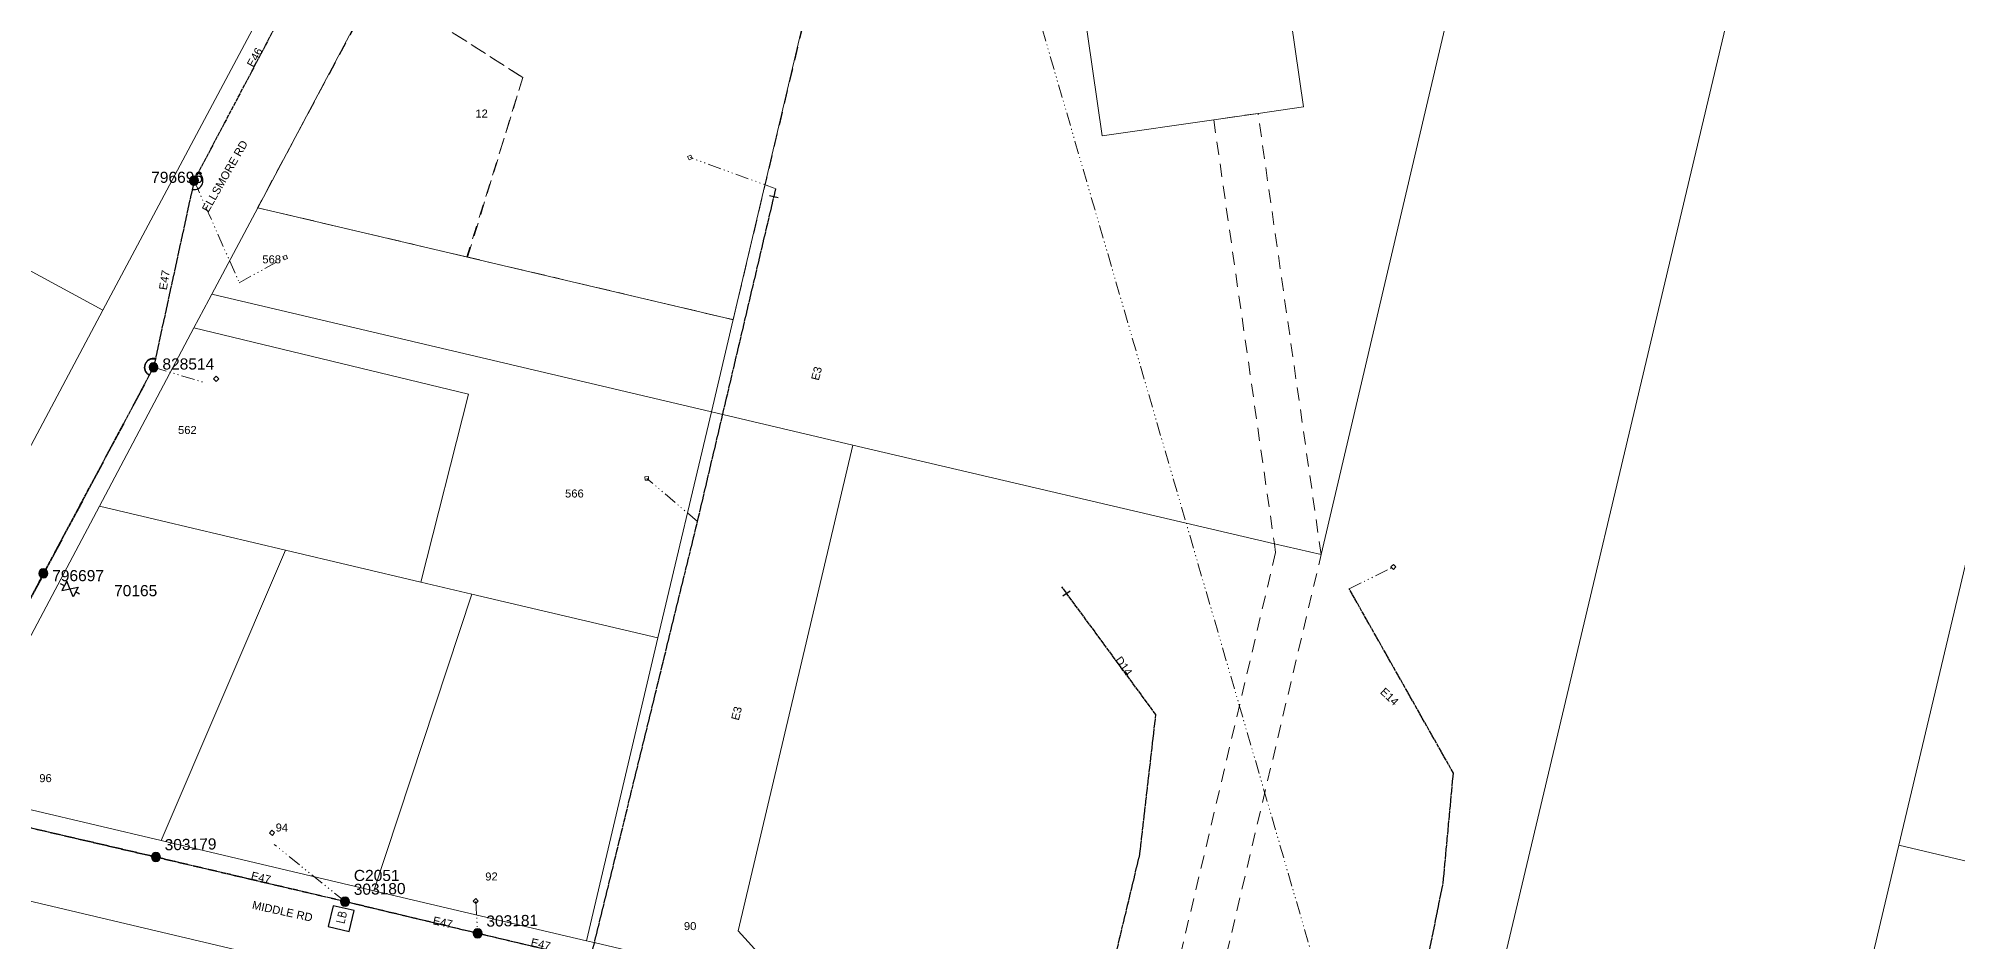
# Model space of a CAD drawing. Header units: metres. Extents: x 250871 to 255994, y 6164531 to 6169422.
# Drawn here: x 253008.3 to 253440, y 6166796.3 to 6166999.6 of the extents above; entities that cross this region are included whole.
import ezdxf
from ezdxf.enums import TextEntityAlignment as Align

# ---------------------------------------------------------------- set-up
doc = ezdxf.new("R2010")
doc.units = ezdxf.units.M
for name, pattern in [('Cable Exist OH', [1, 1, 0]), ('Dash', [5, 3, -2]), ('DASHED', [19.05, 12.7, -6.35]), ('PHANTOMX2', [6.6, 3, -0.75, 0.2, -0.75, 0.2, -0.75, 0.2, -0.75])]:
    doc.linetypes.add(name, pattern=pattern)
doc.layers.get('0').update_dxf_attribs({"color": 6})
for name, color, linetype, lineweight in [('Cadastre Developer_SP_EXT', 98, 'Continuous', 15), ('Cadastre Easements_SP_EXT', 58, 'DASHED', 15), ('Cadastre Land Parcels_SP_EXT', 118, 'Continuous', 15), ('Cadastre Road Names_SP_HV_LV_SL_EXT', 211, 'Continuous', 15), ('Mains_HV_EXT', 13, 'Continuous', 25), ('Mains_LV_EXT', 163, 'Continuous', 25), ('Services_SP_EXT', 42, 'PHANTOMX2', 20)]:
    doc.layers.add(name, color=color, linetype=linetype, lineweight=lineweight)
doc.layers.add('Equip_SP_HV_EXT', color=7, linetype='Continuous')
doc.layers.add('SupportsOH_SP_TR_HV_LV_SL_EXT', color=7, linetype='Continuous')
doc.styles.add('POLE_LABEL', font='arial.ttf', dxfattribs={"height": 2})
doc.styles.get("Standard").update_dxf_attribs({"font": 'arial.ttf'})

# ---------------------------------------------------------------- blocks, each defined once
blk = doc.blocks.new('CCP_EXT')
blk.add_wipeout([(0, 0.57), (0.57, 0), (0, -0.57), (-0.57, 0)])
blk.add_lwpolyline([(-0.57, 0), (0, 0.57), (0.57, 0), (0, -0.57), (-0.57, 0)])
at = {"flags": 1}
blk.add_attdef('Z', (0, 0), '', height=0.2, dxfattribs=at)
at = {"flags": 9}
for tag, p in [('CCP_TYPE', (0, 0)), ('CONSTRUCTED_VOLTAGE', (0, -0.2)), ('OPERATING_VOLTAGE', (0, -0.6)), ('ORIENTATION', (0, -0.8)), ('OWNED_BY', (0, -1)), ('STATE', (0, -1.8)), ('NO_PHASES', (0, -0.4)), ('USAGE', (0, -1.2)), ('LEGEND', (0, -1.4)), ('LIFE_SUPPORT', (0, -1.6)), ('NOTES', (0, -2))]:
    blk.add_attdef(tag, text='', height=0.2, dxfattribs=at).set_placement(p, align=Align.MIDDLE_LEFT)
blk = doc.blocks.new('POLE_EXT')
blk.add_hatch(color=256).paths.add_polyline_path([(-1, 0, 1), (1, 0, 1)])
blk.add_lwpolyline([(-1, 0, 1), (1, 0, 1)], format="xyb", close=True)
at = {"flags": 8}
blk.add_attdef('pNumber', text='', height=2, dxfattribs=at).set_placement((2.5, 2.5), align=Align.MIDDLE_CENTER)
at = {"style": 'POLE_LABEL', "flags": 9}
for tag, p in [('STRUCTURE_PLANT_NUMBER', (1.35, 0.03)), ('STREET_CODE', (1.35, -0.2))]:
    blk.add_attdef(tag, text='', height=0.2, dxfattribs=at).set_placement(p, align=Align.MIDDLE_LEFT)
at = {"flags": 9}
for tag, p in [('OWNED_BY', (1.35, -0.4)), ('SPECIAL_USE', (1.35, -0.8)), ('STATE', (1.35, -1)), ('cLV', (1.35, -1.4)), ('hDepth', (1.35, -1.6)), ('hDia', (1.35, -1.8)), ('cHV', (1.35, -2)), ('cLinedev', (1.35, -3.4)), ('pExisting', (1.35, -3.8)), ('pFooting', (1.35, -4.4)), ('PARENT', (1.35, -0.6)), ('USAGE', (1.35, -1.2)), ('LBRACKET', (1.35, -2.2)), ('LExisting', (1.35, -2.4)), ('LANTNUMBER', (1.35, -2.6)), ('LOther', (1.35, -2.8)), ('LRemove', (1.35, -3)), ('LEGEND', (1.35, -3.2)), ('LOCATION', (1.35, -3.6)), ('PFNUMBER', (1.35, -4)), ('NEWPFNUMBER', (1.35, -4.2)), ('pNew', (1.35, -4.6)), ('pRelocate', (1.35, -5)), ('pRemove', (1.35, -5.2)), ('pReplace', (1.35, -5.4)), ('pStay', (1.35, -5.6)), ('pType', (1.35, -5.8)), ('cspan', (1.35, -6)), ('STREETNAME', (1.35, -6.2)), ('SUBURB', (1.35, -6.4)), ('OPERATED_BY', (1.36, -7.01)), ('NOTES', (1.35, -6.6)), ('MAINTAINED_BY', (1.36, -6.81))]:
    blk.add_attdef(tag, text='', height=0.2, dxfattribs=at).set_placement(p, align=Align.MIDDLE_LEFT)
at = {"flags": 1}
blk.add_attdef('Z', (1.35, -7.33), '', height=0.2, dxfattribs=at)
blk = doc.blocks.new('*U446')
for p, q in [((1.2, 9.34), (1.2, 8.38)), ((1.2, 5.5), (1.2, 4.54))]:
    blk.add_line(p, q)
blk.add_lwpolyline([(0, 5.5), (2.4, 5.5), (0, 8.38), (2.4, 8.38)], close=True)
for tag, height, flags, p in [('STREET_CODE', 0.2, 9, (1.5, 0)), ('ASSET_NUM', 2.5, 8, (2, 2)), ('ACTUAL_STATUS', 0.2, 9, (1.5, -0.2)), ('CONSTRUCTED_VOLTAGE', 0.2, 9, (1.5, -0.4)), ('OPERATING_VOLTAGE', 0.2, 9, (1.5, -0.8)), ('ORIENTATION', 0.2, 9, (1.5, -1)), ('OWNED_BY', 0.2, 9, (1.5, -1.2)), ('OPERATED_BY', 0.2, 9, (1.5, -1.4)), ('STATE', 0.2, 9, (1.5, -1.8)), ('SWITCH_TYPE', 0.2, 9, (1.5, -2)), ('STREETNAME', 0.2, 9, (1.5, -2.8)), ('SUBURB', 0.2, 9, (1.5, -3)), ('Z', 0.2, 1, (1.5, -3.6)), ('NO_PHASES', 0.2, 9, (1.5, -0.6)), ('MAINTAINED_BY', 0.2, 9, (1.5, -1.6)), ('USAGE', 0.2, 9, (1.5, -2.2)), ('LEGEND', 0.2, 9, (1.5, -2.4)), ('LOCATION', 0.2, 9, (1.5, -2.6)), ('NOTES', 0.2, 9, (1.5, -3.2)), ('LABEL_ALIGNMENT', 0.2, 9, (1.5, -3.4))]:
    blk.add_attdef(tag, text='', height=height, dxfattribs=dict(flags=flags)).set_placement(p, align=Align.MIDDLE_LEFT)
blk = doc.blocks.new('*U443')
blk.add_lwpolyline([(-6.34, -2.41), (-1.54, -2.41), (-1.54, 2.39), (-6.34, 2.39)], close=True)
at = {"insert": (-5.04, 0.98), "char_height": 2, "width": 2.9628, "attachment_point": 1}
blk.add_mtext('{\\Fisocp|c0;LB}', dxfattribs=at)
for tag, height, flags, p in [('STREET_CODE', 0.2, 9, (1.5, 0)), ('ASSET_NUM', 2.5, 8, (2, 2)), ('ACTUAL_STATUS', 0.2, 9, (1.5, -0.2)), ('CONSTRUCTED_VOLTAGE', 0.2, 9, (1.5, -0.4)), ('OPERATING_VOLTAGE', 0.2, 9, (1.5, -0.8)), ('ORIENTATION', 0.2, 9, (1.5, -1)), ('OWNED_BY', 0.2, 9, (1.5, -1.2)), ('OPERATED_BY', 0.2, 9, (1.5, -1.4)), ('STATE', 0.2, 9, (1.5, -1.8)), ('SWITCH_TYPE', 0.2, 9, (1.5, -2)), ('STREETNAME', 0.2, 9, (1.5, -2.8)), ('SUBURB', 0.2, 9, (1.5, -3)), ('Z', 0.2, 1, (1.5, -3.6)), ('NO_PHASES', 0.2, 9, (1.5, -0.6)), ('MAINTAINED_BY', 0.2, 9, (1.5, -1.6)), ('USAGE', 0.2, 9, (1.5, -2.2)), ('LEGEND', 0.2, 9, (1.5, -2.4)), ('LOCATION', 0.2, 9, (1.5, -2.6)), ('NOTES', 0.2, 9, (1.5, -3.2)), ('LABEL_ALIGNMENT', 0.2, 9, (1.5, -3.4))]:
    blk.add_attdef(tag, text='', height=height, dxfattribs=dict(flags=flags)).set_placement(p, align=Align.MIDDLE_LEFT)
blk = doc.blocks.new('End Shackle_EXT')
blk.add_wipeout([(0, 0.25), (1.81, 0.25), (1.82, -0.25), (0, -0.25)])
blk.add_line((1.81, -1), (1.81, 1))
at = {"flags": 1}
blk.add_attdef('Z', (0, 0), '', height=0.2, dxfattribs=at)
at = {"flags": 9}
for tag, p in [('CONNECTOR_TYPE', (0, 0)), ('CONSTRUCTED_VOLTAGE', (0, -0.2)), ('OPERATING_VOLTAGE', (0, -0.6)), ('ORIENTATION', (0, -0.8)), ('OWNED_BY', (0, -1)), ('STATE', (0, -1.2)), ('NO_PHASES', (0, -0.4)), ('USAGE', (0, -1.4)), ('NOTES', (0, -1.6))]:
    blk.add_attdef(tag, text='', height=0.2, dxfattribs=at).set_placement(p, align=Align.MIDDLE_LEFT)

msp = doc.modelspace()

# ---------------------------------------------------------------- linework, layer by layer
at = {"layer": 'Cadastre Easements_SP_EXT', "linetype": 'Dash'}
msp.add_lwpolyline([(253296.853, 6166883.427), (253282.659, 6166982.713), (253272.698, 6166981.289), (253286.334, 6166885.888), (253286.617, 6166883.876), (253258.896, 6166766.668), (253268.69, 6166764.374), (253296.853, 6166883.427)], close=True, dxfattribs=at)
at = {"layer": 'Cadastre Land Parcels_SP_EXT', "linetype": 'Continuous'}
for points in [[(252971.939, 6166842.821), (253022.828, 6166938.404), (252929.259, 6166989.113), (253017.888, 6167155.59), (252934.004, 6167202.244), (252123.746, 6167652.825), (252045.326, 6167696.428), (251776.264, 6167846.024), (251746.376, 6167623.428), (251738.51, 6167564.84), (251754.613, 6167562.689), (252067.026, 6167520.949), (252052.077, 6167304.822), (252445.124, 6167094.443), (252968.851, 6166837.022), (252971.939, 6166842.821)], [(253100.929, 6167085.095), (253106.118, 6167094.84), (253110.919, 6167103.858), (253017.888, 6167155.59), (252929.259, 6166989.113), (253022.828, 6166938.404), (253100.929, 6167085.095)], [(253193.872, 6167060.479), (253119.497, 6167078.081), (253057.657, 6166961.498), (253162.805, 6166936.748), (253164.58, 6166936.33), (253193.872, 6167060.479)], [(253333.159, 6167038.083), (253282.024, 6167050.097), (253207.799, 6167067.541), (253196.183, 6167070.272), (253193.872, 6167060.479), (253164.58, 6166936.33), (253159.686, 6166915.584), (253191.52, 6166908.073), (253286.334, 6166885.888), (253296.853, 6166883.426), (253333.159, 6167038.083), (253241.108, 6167022.973), (253286.384, 6167029.446), (253292.857, 6166984.17), (253282.658, 6166982.713), (253272.698, 6166981.289), (253247.58, 6166977.698), (253241.108, 6167022.973)], [(253392.989, 6167024.023), (253349.629, 6167034.214), (253333.159, 6167038.083), (253296.853, 6166883.426), (253286.334, 6166885.888), (253191.52, 6166908.073), (253165.721, 6166798.769), (253171.677, 6166792.228), (253170.528, 6166787.361), (253258.896, 6166766.668), (253268.69, 6166764.374), (253328.096, 6166750.463), (253392.989, 6167024.023)], [(253272.698, 6166981.289), (253282.658, 6166982.713), (253292.857, 6166984.17), (253286.384, 6167029.446), (253241.108, 6167022.973), (253247.58, 6166977.698), (253272.698, 6166981.289)], [(253408.387, 6166740.201), (253426.843, 6166818.062), (253448.111, 6166907.788), (253471.322, 6167005.614), (253392.989, 6167024.023), (253328.096, 6166750.463), (253406.411, 6166731.86), (253408.387, 6166740.201)], [(253164.58, 6166936.33), (253162.805, 6166936.748), (253057.657, 6166961.498), (253047.331, 6166942.031), (253159.686, 6166915.584), (253164.58, 6166936.33)], [(253159.686, 6166915.584), (253047.331, 6166942.031), (253046.643, 6166940.734), (253043.3, 6166934.432), (253105.043, 6166919.531), (253094.328, 6166877.263), (253105.788, 6166874.56), (253147.671, 6166864.681), (253159.686, 6166915.584)], [(253105.043, 6166919.531), (253043.3, 6166934.432), (253022.022, 6166894.317), (253063.905, 6166884.438), (253094.328, 6166877.263), (253105.043, 6166919.531)], [(253171.677, 6166792.228), (253165.721, 6166798.769), (253191.52, 6166908.073), (253159.686, 6166915.584), (253147.671, 6166864.681), (253131.586, 6166796.537), (253133.611, 6166796.06), (253155.849, 6166790.82), (253170.528, 6166787.361), (253171.677, 6166792.228)], [(253554.357, 6166882.599), (253448.111, 6166907.788), (253426.843, 6166818.062), (253480.284, 6166805.393), (253475.262, 6166787.811), (253479.181, 6166784.705), (253436.331, 6166753.834), (253426.623, 6166749.097), (253408.387, 6166740.201), (253406.411, 6166731.86), (253414.103, 6166730.052), (253428.677, 6166735.992), (253433.545, 6166739.5), (253458.769, 6166757.673), (253521.265, 6166742.981), (253554.357, 6166882.599)], [(253063.905, 6166884.438), (253022.022, 6166894.317), (252989.964, 6166833.877), (252991.984, 6166829.423), (253035.922, 6166819.073), (253063.905, 6166884.438)], [(253105.788, 6166874.56), (253094.328, 6166877.263), (253063.905, 6166884.438), (253035.922, 6166819.073), (253083.754, 6166807.805), (253105.788, 6166874.56)], [(253147.671, 6166864.681), (253105.788, 6166874.56), (253083.754, 6166807.805), (253129.377, 6166797.057), (253131.586, 6166796.537), (253147.671, 6166864.681)], [(253426.623, 6166749.097), (253436.331, 6166753.834), (253479.181, 6166784.705), (253475.262, 6166787.811), (253480.284, 6166805.393), (253426.843, 6166818.062), (253408.387, 6166740.201), (253426.623, 6166749.097)], [(253086.386, 6166600.508), (253097.195, 6166646.255), (253102.046, 6166666.791), (253128.023, 6166776.734), (252978.481, 6166812.045), (252830.94, 6166535.476), (252932.475, 6166511.427), (252975.614, 6166501.21), (253058.163, 6166481.658), (253086.386, 6166600.508)]]:
    msp.add_lwpolyline(points, close=True, dxfattribs=at)
at = {"layer": 'Mains_HV_EXT', "linetype": 'Cable Exist OH'}
for points in [[(253124.594, 6167121.211), (253074.164, 6167026.153), (253043.329, 6166967.596)], [(253043.329, 6166967.596), (253043.324, 6166967.586), (253034.199, 6166925.581)], [(253034.195, 6166925.573), (253009.414, 6166879.178)], [(253009.414, 6166879.178), (252982.097, 6166827.602)]]:
    msp.add_lwpolyline(points, dxfattribs=at)
at = {"layer": 'Mains_HV_EXT', "linetype": 'Continuous'}
for points in [[(253042.927, 6166965.621, 0.8683558), (253044.263, 6166969.311)], [(253034.598, 6166927.553, 0.8664314), (253033.272, 6166923.823)]]:
    msp.add_lwpolyline(points, format="xyb", dxfattribs=at)
at = {"layer": 'Mains_LV_EXT', "linetype": 'Cable Exist OH'}
for points in [[(253074.164, 6167026.153), (253043.324, 6166967.586)], [(253043.324, 6166967.586), (253034.199, 6166925.581)], [(253034.199, 6166925.582), (252982.097, 6166827.602)], [(253132.445, 6166792.224), (253156.577, 6166890.883)], [(253306.506, 6166751.412), (253317.473, 6166775.754), (253324.299, 6166809.482), (253326.607, 6166834.27), (253303.18, 6166875.717)], [(253034.72, 6166815.377), (252982.097, 6166827.602)], [(253077.265, 6166805.373), (253034.72, 6166815.377)], [(253132.445, 6166792.224), (253107.091, 6166798.185)]]:
    msp.add_lwpolyline(points, dxfattribs=at)
at = {"layer": 'Mains_LV_EXT', "linetype": 'Continuous'}
for points in [[(253042.926, 6166965.618, 0.8613226), (253044.255, 6166969.351)], [(253033.264, 6166923.808, -0.8791712), (253034.582, 6166927.478)]]:
    msp.add_lwpolyline(points, format="xyb", dxfattribs=at)
at = {"layer": 'Services_SP_EXT'}
msp.add_lwpolyline([(253217.482, 6167058.88), (253306.807, 6166752.079)], dxfattribs=at)

# ---------------------------------------------------------------- block references
at = {"layer": 'Equip_SP_HV_EXT'}
ref = msp.add_blockref('*U446', (253009.87, 6166880.044), dxfattribs=dict(at, rotation=241.766278225905))
ref.add_attrib('ASSET_NUM', '70165', dxfattribs={"layer": '0', "height": 2.5}).set_placement((253025.328, 6166875.322), align=Align.MIDDLE_LEFT)
ref = msp.add_blockref('*U443', (253077.312, 6166805.381), dxfattribs=dict(at, rotation=76.64648586037256))
ref.add_attrib('ASSET_NUM', 'C2051', dxfattribs={"layer": '0', "height": 2.5}).set_placement((253079.262, 6166809.237), align=Align.BOTTOM_LEFT)
at = {"layer": 'SupportsOH_SP_TR_HV_LV_SL_EXT'}
ref = msp.add_blockref('POLE_EXT', (253043.324, 6166967.586), dxfattribs=at)
ref.add_attrib('ASSET_NUM', '796696', dxfattribs={"layer": '0', "height": 2.5, "style": 'POLE_LABEL'}).set_placement((253045.324, 6166968.336), align=Align.MIDDLE_RIGHT)
ref = msp.add_blockref('POLE_EXT', (253009.402, 6166879.205), dxfattribs=at)
ref.add_attrib('ASSET_NUM', '796697', dxfattribs={"layer": '0', "height": 2.5, "style": 'POLE_LABEL'}).set_placement((253011.402, 6166879.955), align=Align.TOP_LEFT)
ref = msp.add_blockref('POLE_EXT', (253034.735, 6166815.392), dxfattribs=at)
ref.add_attrib('ASSET_NUM', '303179', dxfattribs={"layer": '0', "height": 2.5, "rotation": 1, "style": 'POLE_LABEL'}).set_placement((253036.735, 6166816.142), align=Align.BOTTOM_LEFT)
ref = msp.add_blockref('POLE_EXT', (253077.275, 6166805.352), dxfattribs=at)
ref.add_attrib('ASSET_NUM', '303180', dxfattribs={"layer": '0', "height": 2.5, "rotation": 1, "style": 'POLE_LABEL'}).set_placement((253079.275, 6166806.102), align=Align.BOTTOM_LEFT)
ref = msp.add_blockref('POLE_EXT', (253107.106, 6166798.202), dxfattribs=at)
ref.add_attrib('ASSET_NUM', '303181', dxfattribs={"layer": '0', "height": 2.5, "rotation": 1, "style": 'POLE_LABEL'}).set_placement((253109.106, 6166798.952), align=Align.BOTTOM_LEFT)

# ---------------------------------------------------------------- texts
at = {"layer": 'Cadastre Developer_SP_EXT'}
msp.add_text('12', height=1.8, dxfattribs=at).set_placement((253106.6, 6166981.787))
at = {"layer": 'Cadastre Land Parcels_SP_EXT'}
for s, p in [('568', (253058.675, 6166948.982)), ('562', (253039.712, 6166910.579)), ('566', (253126.781, 6166896.284)), ('96', (253008.506, 6166832.229)), ('94', (253061.672, 6166821.123)), ('92', (253108.827, 6166810.101)), ('90', (253153.511, 6166798.945))]:
    msp.add_text(s, height=1.8, dxfattribs=at).set_placement(p)
at = {"layer": 'Cadastre Road Names_SP_HV_LV_SL_EXT'}
for s, rotation, p in [('ELLSMORE RD', 60.1859, (253046.537, 6166960.344)), ('MIDDLE RD', 347.7085, (253056.255, 6166803.77))]:
    msp.add_text(s, height=1.8, rotation=rotation, dxfattribs=at).set_placement(p)
at = {"layer": 'Mains_LV_EXT'}
for s, rotation, p in [('E46', 61.09528, (253056.672, 6166992.934)), ('E47', 81.12484, (253037.18, 6166942.872)), ('E3', 75.65144, (253183.842, 6166922.483)), ('D14', 305.19555, (253250.406, 6166859.713)), ('E14', 316.40806, (253309.993, 6166852.363)), ('E3', 75.65144, (253165.844, 6166846.004)), ('E47', 346.82947, (253055.992, 6166810.375)), ('E47', 347.3998, (253096.883, 6166800.283)), ('E47', 346.84477, (253118.928, 6166795.4))]:
    msp.add_text(s, height=1.8, rotation=rotation, dxfattribs=at).set_placement(p)

# ---------------------------------------------------------------- next in the draw order: block references
at = {"layer": 'Mains_LV_EXT', "rotation": 305.1959502382344}
msp.add_blockref('End Shackle_EXT', (253238.521, 6166876.183), dxfattribs=at)
at = {"layer": 'Services_SP_EXT'}
for p, rotation in [((253154.881, 6166972.795), 158.7860442061484), ((253063.787, 6166950.318), 336.6501055794379), ((253145.142, 6166900.593), 138.4368570035533), ((253060.87, 6166820.827), 277.5248041328647), ((253106.69, 6166805.477), 90.0000000000002)]:
    msp.add_blockref('CCP_EXT', p, dxfattribs=dict(at, rotation=rotation))
for p in [(253048.297, 6166922.991), (253313.098, 6166880.661)]:
    msp.add_blockref('CCP_EXT', p, dxfattribs=at)

# ---------------------------------------------------------------- next in the draw order: linework, layer by layer
at = {"layer": 'Cadastre Developer_SP_EXT', "linetype": 'Dash'}
for points in [[(253164.595, 6166936.298), (253194.171, 6167060.888), (253179.295, 6167064.252), (253167.873, 6167028.526), (253157.899, 6167032.088), (253150.774, 6167029.476), (253103.295, 6167047.279), (253084.577, 6167011.76), (253117.29, 6166990.767), (253104.708, 6166950.422), (253164.595, 6166936.298)], [(253057.58, 6166961.481), (253104.862, 6166950.376), (253117.29, 6166990.767), (253084.577, 6167011.76), (253057.58, 6166961.481)]]:
    msp.add_lwpolyline(points, close=True, dxfattribs=at)
at = {"layer": 'Mains_HV_EXT', "linetype": 'Cable Exist OH'}
for points in [[(253077.275, 6166805.352), (252982.097, 6166827.602)], [(253077.312, 6166805.381), (253132.445, 6166792.224)]]:
    msp.add_lwpolyline(points, dxfattribs=at)
at = {"layer": 'Mains_LV_EXT', "linetype": 'Cable Exist OH'}
for points in [[(253244.098, 6166766.026), (253256.06, 6166815.937), (253259.68, 6166847.435), (253238.521, 6166876.183)], [(253107.091, 6166798.185), (253077.265, 6166805.373)]]:
    msp.add_lwpolyline(points, dxfattribs=at)
at = {"layer": 'Services_SP_EXT'}
for points in [[(253174.199, 6166965.765), (253154.881, 6166972.795)], [(253043.324, 6166967.586), (253053.497, 6166944.623), (253063.787, 6166950.318)], [(253034.199, 6166925.581), (253045.845, 6166922.099)], [(253156.577, 6166890.883), (253145.142, 6166900.593)], [(253303.18, 6166875.717), (253313.098, 6166880.661)], [(253077.275, 6166805.352), (253061.359, 6166818.218)], [(253106.69, 6166805.477), (253107.106, 6166798.202)]]:
    msp.add_lwpolyline(points, dxfattribs=at)

# ---------------------------------------------------------------- next in the draw order: block references
at = {"layer": 'SupportsOH_SP_TR_HV_LV_SL_EXT'}
ref = msp.add_blockref('POLE_EXT', (253034.199, 6166925.581), dxfattribs=at)
ref.add_attrib('ASSET_NUM', '828514', dxfattribs={"layer": '0', "height": 2.5, "style": 'POLE_LABEL'}).set_placement((253036.199, 6166926.331), align=Align.MIDDLE_LEFT)

# ---------------------------------------------------------------- next in the draw order: block references
at = {"layer": 'Mains_LV_EXT', "rotation": 255.5789875013072}
msp.add_blockref('End Shackle_EXT', (253174.199, 6166965.765), dxfattribs=at)

# ---------------------------------------------------------------- next in the draw order: linework, layer by layer
at = {"layer": 'Mains_LV_EXT', "linetype": 'Cable Exist OH'}
msp.add_lwpolyline([(253156.577, 6166890.883), (253174.199, 6166965.765)], dxfattribs=at)

doc.saveas('drawing.dxf')
